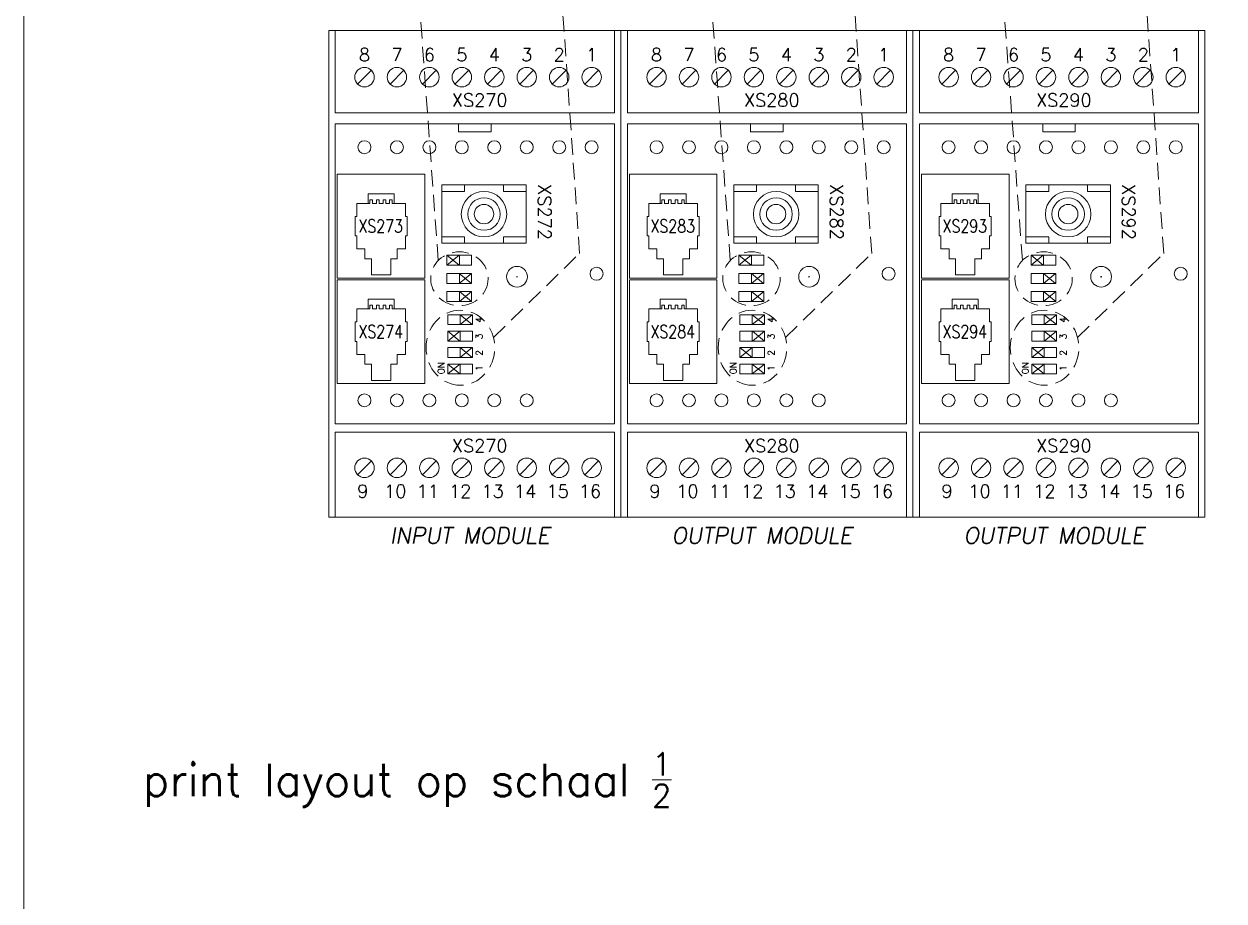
# Model space of a CAD drawing. Extents: x -2993 to 3661, y -4147 to -1441.
# Drawn here: x -1564.1 to -1379.2, y -2188.7 to -2053.5 of the extents above; entities that cross this region are included whole.
import ezdxf
from ezdxf.enums import TextEntityAlignment as Align

# ---------------------------------------------------------------- set-up
doc = ezdxf.new("R2010")
doc.units = 0
doc.header["$LTSCALE"] = 0.1
doc.header["$MEASUREMENT"] = 0
doc.linetypes.add('DASHED', pattern=[19.05, 12.7, -6.35])
doc.layers.get('0').update_dxf_attribs({"linetype": 'CONTINUOUS'})
doc.layers.add('DIM', color=5, linetype='CONTINUOUS')
doc.styles.get("Standard").update_dxf_attribs({"font": 'simplex.shx'})

msp = doc.modelspace()

# ---------------------------------------------------------------- linework, layer by layer
at = {"linetype": 'DASHED', "lineweight": 13, "ltscale": 2}
for p, q in [((-1500.29, -2090), (-1504.39, -2033.78)), ((-1455.29, -2090), (-1459.39, -2033.78)), ((-1410.29, -2090), (-1414.39, -2033.78)), ((-1478.5, -2088.89), (-1482.14, -2036.85)), ((-1433.5, -2088.89), (-1437.14, -2036.85)), ((-1388.5, -2088.89), (-1392.14, -2036.85)), ((-1491.79, -2101.86), (-1478.5, -2088.89)), ((-1446.79, -2101.86), (-1433.5, -2088.89)), ((-1401.79, -2101.86), (-1388.5, -2088.89))]:
    msp.add_line(p, q, dxfattribs=at)
at = {"lineweight": 13}
for p, q in [((-1517.15, -2054.54), (-1517.15, -2129.54)), ((-1517.15, -2054.54), (-1517.15, -2129.54)), ((-1517.15, -2054.54), (-1517.15, -2129.54)), ((-1517.15, -2054.54), (-1517.15, -2129.54)), ((-1517.15, -2054.54), (-1517.15, -2129.54)), ((-1517.15, -2054.54), (-1517.15, -2129.54)), ((-1517.15, -2054.54), (-1517.15, -2129.54)), ((-1517.15, -2054.54), (-1517.15, -2129.54)), ((-1472.15, -2054.54), (-1517.15, -2054.54)), ((-1472.15, -2054.54), (-1517.15, -2054.54)), ((-1517.15, -2054.54), (-1517.15, -2129.54)), ((-1517.15, -2054.54), (-1517.15, -2129.54)), ((-1517.15, -2054.54), (-1517.15, -2129.54)), ((-1517.15, -2054.54), (-1517.15, -2129.54)), ((-1517.15, -2054.54), (-1517.15, -2129.54)), ((-1517.15, -2054.54), (-1517.15, -2129.54)), ((-1517.15, -2054.54), (-1517.15, -2129.54)), ((-1516.15, -2067.24), (-1516.15, -2054.54)), ((-1473.15, -2067.24), (-1473.15, -2054.54)), ((-1472.15, -2054.54), (-1472.15, -2129.54)), ((-1472.15, -2054.54), (-1472.15, -2129.54)), ((-1472.15, -2054.54), (-1472.15, -2129.54)), ((-1472.15, -2054.54), (-1472.15, -2129.54)), ((-1472.15, -2054.54), (-1472.15, -2129.54)), ((-1472.15, -2054.54), (-1472.15, -2129.54)), ((-1472.15, -2054.54), (-1472.15, -2129.54)), ((-1472.15, -2054.54), (-1472.15, -2129.54)), ((-1427.15, -2054.54), (-1472.15, -2054.54)), ((-1427.15, -2054.54), (-1472.15, -2054.54)), ((-1472.15, -2054.54), (-1472.15, -2129.54)), ((-1472.15, -2054.54), (-1472.15, -2129.54)), ((-1472.15, -2054.54), (-1472.15, -2129.54)), ((-1472.15, -2054.54), (-1472.15, -2129.54)), ((-1472.15, -2054.54), (-1472.15, -2129.54)), ((-1472.15, -2054.54), (-1472.15, -2129.54)), ((-1472.15, -2054.54), (-1472.15, -2129.54)), ((-1471.15, -2067.24), (-1471.15, -2054.54)), ((-1428.15, -2067.24), (-1428.15, -2054.54)), ((-1427.15, -2054.54), (-1427.15, -2129.54)), ((-1427.15, -2054.54), (-1427.15, -2129.54)), ((-1427.15, -2054.54), (-1427.15, -2129.54)), ((-1427.15, -2054.54), (-1427.15, -2129.54)), ((-1427.15, -2054.54), (-1427.15, -2129.54)), ((-1427.15, -2054.54), (-1427.15, -2129.54)), ((-1427.15, -2054.54), (-1427.15, -2129.54)), ((-1427.15, -2054.54), (-1427.15, -2129.54)), ((-1382.15, -2054.54), (-1427.15, -2054.54)), ((-1382.15, -2054.54), (-1427.15, -2054.54)), ((-1427.15, -2054.54), (-1427.15, -2129.54)), ((-1427.15, -2054.54), (-1427.15, -2129.54)), ((-1427.15, -2054.54), (-1427.15, -2129.54)), ((-1427.15, -2054.54), (-1427.15, -2129.54)), ((-1427.15, -2054.54), (-1427.15, -2129.54)), ((-1427.15, -2054.54), (-1427.15, -2129.54)), ((-1427.15, -2054.54), (-1427.15, -2129.54)), ((-1426.15, -2067.24), (-1426.15, -2054.54)), ((-1383.15, -2067.24), (-1383.15, -2054.54)), ((-1382.15, -2054.54), (-1382.15, -2129.54)), ((-1382.15, -2054.54), (-1382.15, -2129.54)), ((-1382.15, -2054.54), (-1382.15, -2129.54)), ((-1382.15, -2054.54), (-1382.15, -2129.54)), ((-1382.15, -2054.54), (-1382.15, -2129.54)), ((-1382.15, -2054.54), (-1382.15, -2129.54)), ((-1382.15, -2054.54), (-1382.15, -2129.54)), ((-1382.15, -2054.54), (-1382.15, -2129.54)), ((-1382.15, -2054.54), (-1382.15, -2129.54)), ((-1382.15, -2054.54), (-1382.15, -2129.54)), ((-1382.15, -2054.54), (-1382.15, -2129.54)), ((-1382.15, -2054.54), (-1382.15, -2129.54)), ((-1382.15, -2054.54), (-1382.15, -2129.54)), ((-1382.15, -2054.54), (-1382.15, -2129.54)), ((-1382.15, -2054.54), (-1382.15, -2129.54)), ((-1510.59, -2060.68), (-1512.71, -2062.81)), ((-1505.59, -2060.68), (-1507.71, -2062.81)), ((-1500.59, -2060.68), (-1502.71, -2062.81)), ((-1495.59, -2060.68), (-1497.71, -2062.81)), ((-1490.59, -2060.68), (-1492.71, -2062.81)), ((-1485.59, -2060.68), (-1487.71, -2062.81)), ((-1480.59, -2060.68), (-1482.71, -2062.81)), ((-1475.59, -2060.68), (-1477.71, -2062.81)), ((-1465.59, -2060.68), (-1467.71, -2062.81)), ((-1460.59, -2060.68), (-1462.71, -2062.81)), ((-1455.59, -2060.68), (-1457.71, -2062.81)), ((-1450.59, -2060.68), (-1452.71, -2062.81)), ((-1445.59, -2060.68), (-1447.71, -2062.81)), ((-1440.59, -2060.68), (-1442.71, -2062.81)), ((-1435.59, -2060.68), (-1437.71, -2062.81)), ((-1430.59, -2060.68), (-1432.71, -2062.81)), ((-1420.59, -2060.68), (-1422.71, -2062.81)), ((-1415.59, -2060.68), (-1417.71, -2062.81)), ((-1410.59, -2060.68), (-1412.71, -2062.81)), ((-1405.59, -2060.68), (-1407.71, -2062.81)), ((-1400.59, -2060.68), (-1402.71, -2062.81)), ((-1395.59, -2060.68), (-1397.71, -2062.81)), ((-1390.59, -2060.68), (-1392.71, -2062.81)), ((-1385.59, -2060.68), (-1387.71, -2062.81)), ((-1517.15, -2066.79), (-1517.15, -2117.29)), ((-1472.15, -2066.79), (-1472.15, -2117.29)), ((-1427.15, -2066.79), (-1427.15, -2117.29)), ((-1382.15, -2066.79), (-1382.15, -2117.29)), ((-1473.15, -2067.24), (-1516.15, -2067.24)), ((-1428.15, -2067.24), (-1471.15, -2067.24)), ((-1383.15, -2067.24), (-1426.15, -2067.24)), ((-1473.15, -2068.94), (-1516.15, -2068.94)), ((-1516.15, -2115.14), (-1516.15, -2068.94)), ((-1497.15, -2068.94), (-1497.15, -2070.14)), ((-1492.15, -2070.14), (-1497.15, -2070.14)), ((-1492.15, -2068.94), (-1492.15, -2070.14)), ((-1473.15, -2115.14), (-1473.15, -2068.94)), ((-1428.15, -2068.94), (-1471.15, -2068.94)), ((-1471.15, -2115.14), (-1471.15, -2068.94)), ((-1452.15, -2068.94), (-1452.15, -2070.14)), ((-1447.15, -2070.14), (-1452.15, -2070.14)), ((-1447.15, -2068.94), (-1447.15, -2070.14)), ((-1428.15, -2115.14), (-1428.15, -2068.94)), ((-1383.15, -2068.94), (-1426.15, -2068.94)), ((-1426.15, -2115.14), (-1426.15, -2068.94)), ((-1407.15, -2068.94), (-1407.15, -2070.14)), ((-1402.15, -2070.14), (-1407.15, -2070.14)), ((-1402.15, -2068.94), (-1402.15, -2070.14)), ((-1383.15, -2115.14), (-1383.15, -2068.94)), ((-1515.84, -2076.71), (-1502.34, -2076.71)), ((-1515.84, -2076.71), (-1515.84, -2092.71)), ((-1502.34, -2076.71), (-1502.34, -2092.71)), ((-1470.84, -2076.71), (-1457.34, -2076.71)), ((-1470.84, -2076.71), (-1470.84, -2092.71)), ((-1457.34, -2076.71), (-1457.34, -2092.71)), ((-1425.84, -2076.71), (-1412.34, -2076.71)), ((-1425.84, -2076.71), (-1425.84, -2092.71)), ((-1412.34, -2076.71), (-1412.34, -2092.71)), ((-1511.09, -2079.71), (-1507.09, -2079.71)), ((-1511.09, -2079.71), (-1511.09, -2081.21)), ((-1507.09, -2079.71), (-1507.09, -2081.21)), ((-1486.73, -2078.34), (-1499.73, -2078.34)), ((-1499.73, -2078.34), (-1499.73, -2087.34)), ((-1496.23, -2079.34), (-1499.73, -2079.34)), ((-1496.23, -2079.34), (-1496.23, -2078.34)), ((-1490.23, -2079.34), (-1490.23, -2078.34)), ((-1486.73, -2079.34), (-1490.23, -2079.34)), ((-1486.73, -2078.34), (-1486.73, -2087.34)), ((-1466.09, -2079.71), (-1462.09, -2079.71)), ((-1466.09, -2079.71), (-1466.09, -2081.21)), ((-1462.09, -2079.71), (-1462.09, -2081.21)), ((-1441.73, -2078.34), (-1454.73, -2078.34)), ((-1454.73, -2078.34), (-1454.73, -2087.34)), ((-1451.23, -2079.34), (-1454.73, -2079.34)), ((-1451.23, -2079.34), (-1451.23, -2078.34)), ((-1445.23, -2079.34), (-1445.23, -2078.34)), ((-1441.73, -2079.34), (-1445.23, -2079.34)), ((-1441.73, -2078.34), (-1441.73, -2087.34)), ((-1421.09, -2079.71), (-1417.09, -2079.71)), ((-1421.09, -2079.71), (-1421.09, -2081.21)), ((-1417.09, -2079.71), (-1417.09, -2081.21)), ((-1396.73, -2078.34), (-1409.73, -2078.34)), ((-1409.73, -2078.34), (-1409.73, -2087.34)), ((-1406.23, -2079.34), (-1409.73, -2079.34)), ((-1406.23, -2079.34), (-1406.23, -2078.34)), ((-1400.23, -2079.34), (-1400.23, -2078.34)), ((-1396.73, -2079.34), (-1400.23, -2079.34)), ((-1396.73, -2078.34), (-1396.73, -2087.34)), ((-1512.84, -2081.21), (-1511.09, -2081.21)), ((-1512.84, -2081.21), (-1512.84, -2083.21)), ((-1510.82, -2081.21), (-1511.09, -2081.21)), ((-1507.37, -2081.21), (-1507.09, -2081.21)), ((-1507.09, -2081.21), (-1505.34, -2081.21)), ((-1505.34, -2081.21), (-1505.34, -2083.21)), ((-1467.84, -2081.21), (-1466.09, -2081.21)), ((-1467.84, -2081.21), (-1467.84, -2083.21)), ((-1465.82, -2081.21), (-1466.09, -2081.21)), ((-1462.37, -2081.21), (-1462.09, -2081.21)), ((-1462.09, -2081.21), (-1460.34, -2081.21)), ((-1460.34, -2081.21), (-1460.34, -2083.21)), ((-1422.84, -2081.21), (-1421.09, -2081.21)), ((-1422.84, -2081.21), (-1422.84, -2083.21)), ((-1420.82, -2081.21), (-1421.09, -2081.21)), ((-1417.37, -2081.21), (-1417.09, -2081.21)), ((-1417.09, -2081.21), (-1415.34, -2081.21)), ((-1415.34, -2081.21), (-1415.34, -2083.21)), ((-1513.09, -2083.21), (-1512.84, -2083.21)), ((-1513.09, -2083.21), (-1513.09, -2086.21)), ((-1505.34, -2083.21), (-1505.09, -2083.21)), ((-1505.09, -2083.21), (-1505.09, -2086.21)), ((-1468.09, -2083.21), (-1467.84, -2083.21)), ((-1468.09, -2083.21), (-1468.09, -2086.21)), ((-1460.34, -2083.21), (-1460.09, -2083.21)), ((-1460.09, -2083.21), (-1460.09, -2086.21)), ((-1423.09, -2083.21), (-1422.84, -2083.21)), ((-1423.09, -2083.21), (-1423.09, -2086.21)), ((-1415.34, -2083.21), (-1415.09, -2083.21)), ((-1415.09, -2083.21), (-1415.09, -2086.21)), ((-1513.09, -2086.21), (-1512.84, -2086.21)), ((-1512.84, -2086.21), (-1512.84, -2088.21)), ((-1505.34, -2086.21), (-1505.09, -2086.21)), ((-1505.34, -2086.21), (-1505.34, -2088.21)), ((-1496.23, -2086.34), (-1499.73, -2086.34)), ((-1486.73, -2087.34), (-1499.73, -2087.34)), ((-1496.23, -2087.34), (-1496.23, -2086.34)), ((-1486.73, -2086.34), (-1490.23, -2086.34)), ((-1490.23, -2087.34), (-1490.23, -2086.34)), ((-1468.09, -2086.21), (-1467.84, -2086.21)), ((-1467.84, -2086.21), (-1467.84, -2088.21)), ((-1460.34, -2086.21), (-1460.09, -2086.21)), ((-1460.34, -2086.21), (-1460.34, -2088.21)), ((-1451.23, -2086.34), (-1454.73, -2086.34)), ((-1441.73, -2087.34), (-1454.73, -2087.34)), ((-1451.23, -2087.34), (-1451.23, -2086.34)), ((-1441.73, -2086.34), (-1445.23, -2086.34)), ((-1445.23, -2087.34), (-1445.23, -2086.34)), ((-1423.09, -2086.21), (-1422.84, -2086.21)), ((-1422.84, -2086.21), (-1422.84, -2088.21)), ((-1415.34, -2086.21), (-1415.09, -2086.21)), ((-1415.34, -2086.21), (-1415.34, -2088.21)), ((-1406.23, -2086.34), (-1409.73, -2086.34)), ((-1396.73, -2087.34), (-1409.73, -2087.34)), ((-1406.23, -2087.34), (-1406.23, -2086.34)), ((-1396.73, -2086.34), (-1400.23, -2086.34)), ((-1400.23, -2087.34), (-1400.23, -2086.34)), ((-1512.84, -2088.21), (-1511.59, -2088.21)), ((-1511.59, -2088.21), (-1511.59, -2089.71)), ((-1506.59, -2088.21), (-1506.59, -2089.71)), ((-1506.59, -2088.21), (-1505.34, -2088.21)), ((-1467.84, -2088.21), (-1466.59, -2088.21)), ((-1466.59, -2088.21), (-1466.59, -2089.71)), ((-1461.59, -2088.21), (-1461.59, -2089.71)), ((-1461.59, -2088.21), (-1460.34, -2088.21)), ((-1422.84, -2088.21), (-1421.59, -2088.21)), ((-1421.59, -2088.21), (-1421.59, -2089.71)), ((-1416.59, -2088.21), (-1416.59, -2089.71)), ((-1416.59, -2088.21), (-1415.34, -2088.21)), ((-1511.59, -2089.71), (-1510.59, -2089.71)), ((-1510.59, -2089.71), (-1510.59, -2092.21)), ((-1507.59, -2089.71), (-1507.59, -2092.21)), ((-1507.59, -2089.71), (-1506.59, -2089.71)), ((-1466.59, -2089.71), (-1465.59, -2089.71)), ((-1465.59, -2089.71), (-1465.59, -2092.21)), ((-1462.59, -2089.71), (-1462.59, -2092.21)), ((-1462.59, -2089.71), (-1461.59, -2089.71)), ((-1421.59, -2089.71), (-1420.59, -2089.71)), ((-1420.59, -2089.71), (-1420.59, -2092.21)), ((-1417.59, -2089.71), (-1417.59, -2092.21)), ((-1417.59, -2089.71), (-1416.59, -2089.71)), ((-1515.84, -2092.71), (-1502.34, -2092.71)), ((-1510.59, -2092.21), (-1507.59, -2092.21)), ((-1470.84, -2092.71), (-1457.34, -2092.71)), ((-1465.59, -2092.21), (-1462.59, -2092.21)), ((-1425.84, -2092.71), (-1412.34, -2092.71)), ((-1420.59, -2092.21), (-1417.59, -2092.21)), ((-1515.84, -2092.96), (-1515.84, -2108.96)), ((-1515.84, -2092.96), (-1502.34, -2092.96)), ((-1502.34, -2092.96), (-1502.34, -2108.96)), ((-1470.84, -2092.96), (-1470.84, -2108.96)), ((-1470.84, -2092.96), (-1457.34, -2092.96)), ((-1457.34, -2092.96), (-1457.34, -2108.96)), ((-1425.84, -2092.96), (-1425.84, -2108.96)), ((-1425.84, -2092.96), (-1412.34, -2092.96)), ((-1412.34, -2092.96), (-1412.34, -2108.96)), ((-1511.09, -2095.96), (-1507.09, -2095.96)), ((-1511.09, -2095.96), (-1511.09, -2097.46)), ((-1507.09, -2095.96), (-1507.09, -2097.46)), ((-1466.09, -2095.96), (-1462.09, -2095.96)), ((-1466.09, -2095.96), (-1466.09, -2097.46)), ((-1462.09, -2095.96), (-1462.09, -2097.46)), ((-1421.09, -2095.96), (-1417.09, -2095.96)), ((-1421.09, -2095.96), (-1421.09, -2097.46)), ((-1417.09, -2095.96), (-1417.09, -2097.46)), ((-1512.84, -2097.46), (-1512.84, -2099.46)), ((-1512.84, -2097.46), (-1511.09, -2097.46)), ((-1510.82, -2097.46), (-1511.09, -2097.46)), ((-1507.37, -2097.46), (-1507.09, -2097.46)), ((-1507.09, -2097.46), (-1505.34, -2097.46)), ((-1505.34, -2097.46), (-1505.34, -2099.46)), ((-1467.84, -2097.46), (-1467.84, -2099.46)), ((-1467.84, -2097.46), (-1466.09, -2097.46)), ((-1465.82, -2097.46), (-1466.09, -2097.46)), ((-1462.37, -2097.46), (-1462.09, -2097.46)), ((-1462.09, -2097.46), (-1460.34, -2097.46)), ((-1460.34, -2097.46), (-1460.34, -2099.46)), ((-1422.84, -2097.46), (-1422.84, -2099.46)), ((-1422.84, -2097.46), (-1421.09, -2097.46)), ((-1420.82, -2097.46), (-1421.09, -2097.46)), ((-1417.37, -2097.46), (-1417.09, -2097.46)), ((-1417.09, -2097.46), (-1415.34, -2097.46)), ((-1415.34, -2097.46), (-1415.34, -2099.46)), ((-1513.09, -2099.46), (-1513.09, -2102.46)), ((-1513.09, -2099.46), (-1512.84, -2099.46)), ((-1505.34, -2099.46), (-1505.09, -2099.46)), ((-1505.09, -2099.46), (-1505.09, -2102.46)), ((-1468.09, -2099.46), (-1468.09, -2102.46)), ((-1468.09, -2099.46), (-1467.84, -2099.46)), ((-1460.34, -2099.46), (-1460.09, -2099.46)), ((-1460.09, -2099.46), (-1460.09, -2102.46)), ((-1423.09, -2099.46), (-1423.09, -2102.46)), ((-1423.09, -2099.46), (-1422.84, -2099.46)), ((-1415.34, -2099.46), (-1415.09, -2099.46)), ((-1415.09, -2099.46), (-1415.09, -2102.46)), ((-1513.09, -2102.46), (-1512.84, -2102.46)), ((-1512.84, -2102.46), (-1512.84, -2104.46)), ((-1505.34, -2102.46), (-1505.34, -2104.46)), ((-1505.34, -2102.46), (-1505.09, -2102.46)), ((-1468.09, -2102.46), (-1467.84, -2102.46)), ((-1467.84, -2102.46), (-1467.84, -2104.46)), ((-1460.34, -2102.46), (-1460.34, -2104.46)), ((-1460.34, -2102.46), (-1460.09, -2102.46)), ((-1423.09, -2102.46), (-1422.84, -2102.46)), ((-1422.84, -2102.46), (-1422.84, -2104.46)), ((-1415.34, -2102.46), (-1415.34, -2104.46)), ((-1415.34, -2102.46), (-1415.09, -2102.46)), ((-1512.84, -2104.46), (-1511.59, -2104.46)), ((-1511.59, -2104.46), (-1511.59, -2105.96)), ((-1506.59, -2104.46), (-1506.59, -2105.96)), ((-1506.59, -2104.46), (-1505.34, -2104.46)), ((-1467.84, -2104.46), (-1466.59, -2104.46)), ((-1466.59, -2104.46), (-1466.59, -2105.96)), ((-1461.59, -2104.46), (-1461.59, -2105.96)), ((-1461.59, -2104.46), (-1460.34, -2104.46)), ((-1422.84, -2104.46), (-1421.59, -2104.46)), ((-1421.59, -2104.46), (-1421.59, -2105.96)), ((-1416.59, -2104.46), (-1416.59, -2105.96)), ((-1416.59, -2104.46), (-1415.34, -2104.46)), ((-1511.59, -2105.96), (-1510.59, -2105.96)), ((-1510.59, -2105.96), (-1510.59, -2108.46)), ((-1507.59, -2105.96), (-1507.59, -2108.46)), ((-1507.59, -2105.96), (-1506.59, -2105.96)), ((-1466.59, -2105.96), (-1465.59, -2105.96)), ((-1465.59, -2105.96), (-1465.59, -2108.46)), ((-1462.59, -2105.96), (-1462.59, -2108.46)), ((-1462.59, -2105.96), (-1461.59, -2105.96)), ((-1421.59, -2105.96), (-1420.59, -2105.96)), ((-1420.59, -2105.96), (-1420.59, -2108.46)), ((-1417.59, -2105.96), (-1417.59, -2108.46)), ((-1417.59, -2105.96), (-1416.59, -2105.96)), ((-1515.84, -2108.96), (-1502.34, -2108.96)), ((-1510.59, -2108.46), (-1507.59, -2108.46)), ((-1470.84, -2108.96), (-1457.34, -2108.96)), ((-1465.59, -2108.46), (-1462.59, -2108.46)), ((-1425.84, -2108.96), (-1412.34, -2108.96)), ((-1420.59, -2108.46), (-1417.59, -2108.46)), ((-1473.15, -2115.14), (-1516.15, -2115.14)), ((-1473.15, -2116.44), (-1516.15, -2116.44)), ((-1516.15, -2116.44), (-1516.15, -2129.54)), ((-1473.15, -2116.44), (-1473.15, -2129.54)), ((-1428.15, -2115.14), (-1471.15, -2115.14)), ((-1428.15, -2116.44), (-1471.15, -2116.44)), ((-1471.15, -2116.44), (-1471.15, -2129.54)), ((-1428.15, -2116.44), (-1428.15, -2129.54)), ((-1383.15, -2115.14), (-1426.15, -2115.14)), ((-1383.15, -2116.44), (-1426.15, -2116.44)), ((-1426.15, -2116.44), (-1426.15, -2129.54)), ((-1383.15, -2116.44), (-1383.15, -2129.54)), ((-1510.59, -2120.88), (-1512.71, -2123.01)), ((-1505.59, -2120.88), (-1507.71, -2123.01)), ((-1500.59, -2120.88), (-1502.71, -2123.01)), ((-1495.59, -2120.88), (-1497.71, -2123.01)), ((-1490.59, -2120.88), (-1492.71, -2123.01)), ((-1485.59, -2120.88), (-1487.71, -2123.01)), ((-1480.59, -2120.88), (-1482.71, -2123.01)), ((-1475.59, -2120.88), (-1477.71, -2123.01)), ((-1465.59, -2120.88), (-1467.71, -2123.01)), ((-1460.59, -2120.88), (-1462.71, -2123.01)), ((-1455.59, -2120.88), (-1457.71, -2123.01)), ((-1450.59, -2120.88), (-1452.71, -2123.01)), ((-1445.59, -2120.88), (-1447.71, -2123.01)), ((-1440.59, -2120.88), (-1442.71, -2123.01)), ((-1435.59, -2120.88), (-1437.71, -2123.01)), ((-1430.59, -2120.88), (-1432.71, -2123.01)), ((-1420.59, -2120.88), (-1422.71, -2123.01)), ((-1415.59, -2120.88), (-1417.71, -2123.01)), ((-1410.59, -2120.88), (-1412.71, -2123.01)), ((-1405.59, -2120.88), (-1407.71, -2123.01)), ((-1400.59, -2120.88), (-1402.71, -2123.01)), ((-1395.59, -2120.88), (-1397.71, -2123.01)), ((-1390.59, -2120.88), (-1392.71, -2123.01)), ((-1385.59, -2120.88), (-1387.71, -2123.01)), ((-1472.15, -2129.54), (-1517.15, -2129.54)), ((-1472.15, -2129.54), (-1473.15, -2129.54)), ((-1427.15, -2129.54), (-1472.15, -2129.54)), ((-1427.15, -2129.54), (-1428.15, -2129.54)), ((-1382.15, -2129.54), (-1427.15, -2129.54)), ((-1382.15, -2129.54), (-1383.15, -2129.54))]:
    msp.add_line(p, q, dxfattribs=at)
at = {"linetype": 'Continuous', "lineweight": 13}
for p, q in [((-1510.82, -2080.63), (-1510.41, -2080.63)), ((-1510.82, -2081.21), (-1510.82, -2080.63)), ((-1510.41, -2080.63), (-1510.41, -2081.21)), ((-1510.41, -2081.21), (-1509.8, -2081.21)), ((-1509.8, -2080.63), (-1509.4, -2080.63)), ((-1509.8, -2081.21), (-1509.8, -2080.63)), ((-1509.4, -2080.63), (-1509.4, -2081.21)), ((-1509.4, -2081.21), (-1508.79, -2081.21)), ((-1508.79, -2081.21), (-1508.79, -2080.63)), ((-1508.79, -2080.63), (-1508.38, -2080.63)), ((-1508.38, -2080.63), (-1508.38, -2081.21)), ((-1508.38, -2081.21), (-1507.77, -2081.21)), ((-1507.77, -2080.63), (-1507.37, -2080.63)), ((-1507.77, -2081.21), (-1507.77, -2080.63)), ((-1507.37, -2080.63), (-1507.37, -2081.21)), ((-1465.82, -2080.63), (-1465.41, -2080.63)), ((-1465.82, -2081.21), (-1465.82, -2080.63)), ((-1465.41, -2080.63), (-1465.41, -2081.21)), ((-1465.41, -2081.21), (-1464.8, -2081.21)), ((-1464.8, -2080.63), (-1464.4, -2080.63)), ((-1464.8, -2081.21), (-1464.8, -2080.63)), ((-1464.4, -2080.63), (-1464.4, -2081.21)), ((-1464.4, -2081.21), (-1463.79, -2081.21)), ((-1463.79, -2081.21), (-1463.79, -2080.63)), ((-1463.79, -2080.63), (-1463.38, -2080.63)), ((-1463.38, -2080.63), (-1463.38, -2081.21)), ((-1463.38, -2081.21), (-1462.77, -2081.21)), ((-1462.77, -2080.63), (-1462.37, -2080.63)), ((-1462.77, -2081.21), (-1462.77, -2080.63)), ((-1462.37, -2080.63), (-1462.37, -2081.21)), ((-1420.82, -2080.63), (-1420.41, -2080.63)), ((-1420.82, -2081.21), (-1420.82, -2080.63)), ((-1420.41, -2080.63), (-1420.41, -2081.21)), ((-1420.41, -2081.21), (-1419.8, -2081.21)), ((-1419.8, -2080.63), (-1419.4, -2080.63)), ((-1419.8, -2081.21), (-1419.8, -2080.63)), ((-1419.4, -2080.63), (-1419.4, -2081.21)), ((-1419.4, -2081.21), (-1418.79, -2081.21)), ((-1418.79, -2081.21), (-1418.79, -2080.63)), ((-1418.79, -2080.63), (-1418.38, -2080.63)), ((-1418.38, -2080.63), (-1418.38, -2081.21)), ((-1418.38, -2081.21), (-1417.77, -2081.21)), ((-1417.77, -2080.63), (-1417.37, -2080.63)), ((-1417.77, -2081.21), (-1417.77, -2080.63)), ((-1417.37, -2080.63), (-1417.37, -2081.21)), ((-1498.95, -2090.72), (-1498.95, -2089.19)), ((-1498.95, -2089.19), (-1495.14, -2089.19)), ((-1498.95, -2089.19), (-1495.14, -2089.19)), ((-1497.02, -2089.19), (-1497.02, -2090.72)), ((-1495.14, -2089.19), (-1495.14, -2090.72)), ((-1453.95, -2090.72), (-1453.95, -2089.19)), ((-1453.95, -2089.19), (-1450.14, -2089.19)), ((-1453.95, -2089.19), (-1450.14, -2089.19)), ((-1452.02, -2089.19), (-1452.02, -2090.72)), ((-1450.14, -2089.19), (-1450.14, -2090.72)), ((-1408.95, -2090.72), (-1408.95, -2089.19)), ((-1408.95, -2089.19), (-1405.14, -2089.19)), ((-1408.95, -2089.19), (-1405.14, -2089.19)), ((-1407.02, -2089.19), (-1407.02, -2090.72)), ((-1405.14, -2089.19), (-1405.14, -2090.72)), ((-1495.14, -2090.72), (-1498.95, -2090.72)), ((-1495.14, -2090.72), (-1498.95, -2090.72)), ((-1450.14, -2090.72), (-1453.95, -2090.72)), ((-1450.14, -2090.72), (-1453.95, -2090.72)), ((-1405.14, -2090.72), (-1408.95, -2090.72)), ((-1405.14, -2090.72), (-1408.95, -2090.72)), ((-1498.95, -2093.51), (-1498.95, -2091.99)), ((-1498.95, -2091.99), (-1495.14, -2091.99)), ((-1498.95, -2091.99), (-1495.14, -2091.99)), ((-1497.02, -2091.99), (-1497.02, -2093.51)), ((-1495.14, -2091.99), (-1495.14, -2093.51)), ((-1453.95, -2093.51), (-1453.95, -2091.99)), ((-1453.95, -2091.99), (-1450.14, -2091.99)), ((-1453.95, -2091.99), (-1450.14, -2091.99)), ((-1452.02, -2091.99), (-1452.02, -2093.51)), ((-1450.14, -2091.99), (-1450.14, -2093.51)), ((-1408.95, -2093.51), (-1408.95, -2091.99)), ((-1408.95, -2091.99), (-1405.14, -2091.99)), ((-1408.95, -2091.99), (-1405.14, -2091.99)), ((-1407.02, -2091.99), (-1407.02, -2093.51)), ((-1405.14, -2091.99), (-1405.14, -2093.51)), ((-1495.14, -2093.51), (-1498.95, -2093.51)), ((-1495.14, -2093.51), (-1498.95, -2093.51)), ((-1450.14, -2093.51), (-1453.95, -2093.51)), ((-1450.14, -2093.51), (-1453.95, -2093.51)), ((-1405.14, -2093.51), (-1408.95, -2093.51)), ((-1405.14, -2093.51), (-1408.95, -2093.51)), ((-1498.95, -2096.3), (-1498.95, -2094.78)), ((-1498.95, -2094.78), (-1495.14, -2094.78)), ((-1498.95, -2094.78), (-1495.14, -2094.78)), ((-1495.14, -2096.3), (-1498.95, -2096.3)), ((-1495.14, -2096.3), (-1498.95, -2096.3)), ((-1497.02, -2094.78), (-1497.02, -2096.3)), ((-1495.14, -2094.78), (-1495.14, -2096.3)), ((-1453.95, -2096.3), (-1453.95, -2094.78)), ((-1453.95, -2094.78), (-1450.14, -2094.78)), ((-1453.95, -2094.78), (-1450.14, -2094.78)), ((-1450.14, -2096.3), (-1453.95, -2096.3)), ((-1450.14, -2096.3), (-1453.95, -2096.3)), ((-1452.02, -2094.78), (-1452.02, -2096.3)), ((-1450.14, -2094.78), (-1450.14, -2096.3)), ((-1408.95, -2096.3), (-1408.95, -2094.78)), ((-1408.95, -2094.78), (-1405.14, -2094.78)), ((-1408.95, -2094.78), (-1405.14, -2094.78)), ((-1405.14, -2096.3), (-1408.95, -2096.3)), ((-1405.14, -2096.3), (-1408.95, -2096.3)), ((-1407.02, -2094.78), (-1407.02, -2096.3)), ((-1405.14, -2094.78), (-1405.14, -2096.3)), ((-1510.82, -2097.46), (-1510.82, -2096.88)), ((-1510.82, -2096.88), (-1510.41, -2096.88)), ((-1510.41, -2096.88), (-1510.41, -2097.46)), ((-1510.41, -2097.46), (-1509.8, -2097.46)), ((-1509.8, -2096.88), (-1509.4, -2096.88)), ((-1509.8, -2097.46), (-1509.8, -2096.88)), ((-1509.4, -2096.88), (-1509.4, -2097.46)), ((-1509.4, -2097.46), (-1508.79, -2097.46)), ((-1508.79, -2097.46), (-1508.79, -2096.88)), ((-1508.79, -2096.88), (-1508.38, -2096.88)), ((-1508.38, -2096.88), (-1508.38, -2097.46)), ((-1508.38, -2097.46), (-1507.77, -2097.46)), ((-1507.77, -2097.46), (-1507.77, -2096.88)), ((-1507.77, -2096.88), (-1507.37, -2096.88)), ((-1507.37, -2096.88), (-1507.37, -2097.46)), ((-1498.82, -2098.34), (-1498.82, -2099.86)), ((-1495.01, -2098.34), (-1498.82, -2098.34)), ((-1496.92, -2098.34), (-1496.92, -2099.86)), ((-1495.01, -2099.86), (-1495.01, -2098.34)), ((-1465.82, -2097.46), (-1465.82, -2096.88)), ((-1465.82, -2096.88), (-1465.41, -2096.88)), ((-1465.41, -2096.88), (-1465.41, -2097.46)), ((-1465.41, -2097.46), (-1464.8, -2097.46)), ((-1464.8, -2096.88), (-1464.4, -2096.88)), ((-1464.8, -2097.46), (-1464.8, -2096.88)), ((-1464.4, -2096.88), (-1464.4, -2097.46)), ((-1464.4, -2097.46), (-1463.79, -2097.46)), ((-1463.79, -2097.46), (-1463.79, -2096.88)), ((-1463.79, -2096.88), (-1463.38, -2096.88)), ((-1463.38, -2096.88), (-1463.38, -2097.46)), ((-1463.38, -2097.46), (-1462.77, -2097.46)), ((-1462.77, -2097.46), (-1462.77, -2096.88)), ((-1462.77, -2096.88), (-1462.37, -2096.88)), ((-1462.37, -2096.88), (-1462.37, -2097.46)), ((-1453.82, -2098.34), (-1453.82, -2099.86)), ((-1450.01, -2098.34), (-1453.82, -2098.34)), ((-1451.92, -2098.34), (-1451.92, -2099.86)), ((-1450.01, -2099.86), (-1450.01, -2098.34)), ((-1420.82, -2097.46), (-1420.82, -2096.88)), ((-1420.82, -2096.88), (-1420.41, -2096.88)), ((-1420.41, -2096.88), (-1420.41, -2097.46)), ((-1420.41, -2097.46), (-1419.8, -2097.46)), ((-1419.8, -2096.88), (-1419.4, -2096.88)), ((-1419.8, -2097.46), (-1419.8, -2096.88)), ((-1419.4, -2096.88), (-1419.4, -2097.46)), ((-1419.4, -2097.46), (-1418.79, -2097.46)), ((-1418.79, -2097.46), (-1418.79, -2096.88)), ((-1418.79, -2096.88), (-1418.38, -2096.88)), ((-1418.38, -2096.88), (-1418.38, -2097.46)), ((-1418.38, -2097.46), (-1417.77, -2097.46)), ((-1417.77, -2097.46), (-1417.77, -2096.88)), ((-1417.77, -2096.88), (-1417.37, -2096.88)), ((-1417.37, -2096.88), (-1417.37, -2097.46)), ((-1408.82, -2098.34), (-1408.82, -2099.86)), ((-1405.01, -2098.34), (-1408.82, -2098.34)), ((-1406.92, -2098.34), (-1406.92, -2099.86)), ((-1405.01, -2099.86), (-1405.01, -2098.34)), ((-1498.82, -2099.86), (-1495.01, -2099.86)), ((-1453.82, -2099.86), (-1450.01, -2099.86)), ((-1408.82, -2099.86), (-1405.01, -2099.86)), ((-1495.01, -2100.88), (-1498.82, -2100.88)), ((-1498.82, -2100.88), (-1498.82, -2102.4)), ((-1496.92, -2100.88), (-1496.92, -2102.4)), ((-1495.01, -2102.4), (-1495.01, -2100.88)), ((-1450.01, -2100.88), (-1453.82, -2100.88)), ((-1453.82, -2100.88), (-1453.82, -2102.4)), ((-1451.92, -2100.88), (-1451.92, -2102.4)), ((-1450.01, -2102.4), (-1450.01, -2100.88)), ((-1405.01, -2100.88), (-1408.82, -2100.88)), ((-1408.82, -2100.88), (-1408.82, -2102.4)), ((-1406.92, -2100.88), (-1406.92, -2102.4)), ((-1405.01, -2102.4), (-1405.01, -2100.88)), ((-1498.82, -2102.4), (-1495.01, -2102.4)), ((-1498.82, -2104.94), (-1498.82, -2103.42)), ((-1498.82, -2103.42), (-1495.01, -2103.42)), ((-1496.92, -2103.42), (-1496.92, -2104.94)), ((-1495.01, -2103.42), (-1495.01, -2104.94)), ((-1453.82, -2102.4), (-1450.01, -2102.4)), ((-1453.82, -2104.94), (-1453.82, -2103.42)), ((-1453.82, -2103.42), (-1450.01, -2103.42)), ((-1451.92, -2103.42), (-1451.92, -2104.94)), ((-1450.01, -2103.42), (-1450.01, -2104.94)), ((-1408.82, -2102.4), (-1405.01, -2102.4)), ((-1408.82, -2104.94), (-1408.82, -2103.42)), ((-1408.82, -2103.42), (-1405.01, -2103.42)), ((-1406.92, -2103.42), (-1406.92, -2104.94)), ((-1405.01, -2103.42), (-1405.01, -2104.94)), ((-1495.01, -2104.94), (-1498.82, -2104.94)), ((-1450.01, -2104.94), (-1453.82, -2104.94)), ((-1405.01, -2104.94), (-1408.82, -2104.94)), ((-1498.82, -2105.96), (-1495.01, -2105.96)), ((-1498.82, -2107.48), (-1498.82, -2105.96)), ((-1495.01, -2107.48), (-1498.82, -2107.48)), ((-1496.92, -2105.96), (-1496.92, -2107.48)), ((-1495.01, -2105.96), (-1495.01, -2107.48)), ((-1453.82, -2105.96), (-1450.01, -2105.96)), ((-1453.82, -2107.48), (-1453.82, -2105.96)), ((-1450.01, -2107.48), (-1453.82, -2107.48)), ((-1451.92, -2105.96), (-1451.92, -2107.48)), ((-1450.01, -2105.96), (-1450.01, -2107.48)), ((-1408.82, -2105.96), (-1405.01, -2105.96)), ((-1408.82, -2107.48), (-1408.82, -2105.96)), ((-1405.01, -2107.48), (-1408.82, -2107.48)), ((-1406.92, -2105.96), (-1406.92, -2107.48)), ((-1405.01, -2105.96), (-1405.01, -2107.48))]:
    msp.add_line(p, q, dxfattribs=at)
at = {"color": 7, "lineweight": 13}
for p, q in [((-1498.95, -2089.19), (-1497.07, -2090.72)), ((-1497.07, -2089.19), (-1498.95, -2090.72)), ((-1453.95, -2089.19), (-1452.07, -2090.72)), ((-1452.07, -2089.19), (-1453.95, -2090.72)), ((-1408.95, -2089.19), (-1407.07, -2090.72)), ((-1407.07, -2089.19), (-1408.95, -2090.72)), ((-1497.04, -2091.99), (-1495.16, -2093.51)), ((-1495.16, -2091.99), (-1497.04, -2093.51)), ((-1452.04, -2091.99), (-1450.16, -2093.51)), ((-1450.16, -2091.99), (-1452.04, -2093.51)), ((-1407.04, -2091.99), (-1405.16, -2093.51)), ((-1405.16, -2091.99), (-1407.04, -2093.51)), ((-1497.02, -2094.78), (-1495.14, -2096.3)), ((-1495.14, -2094.78), (-1497.02, -2096.3)), ((-1452.02, -2094.78), (-1450.14, -2096.3)), ((-1450.14, -2094.78), (-1452.02, -2096.3)), ((-1407.02, -2094.78), (-1405.14, -2096.3)), ((-1405.14, -2094.78), (-1407.02, -2096.3)), ((-1496.92, -2098.34), (-1495.04, -2099.86)), ((-1495.04, -2098.34), (-1496.92, -2099.86)), ((-1451.92, -2098.34), (-1450.04, -2099.86)), ((-1450.04, -2098.34), (-1451.92, -2099.86)), ((-1406.92, -2098.34), (-1405.04, -2099.86)), ((-1405.04, -2098.34), (-1406.92, -2099.86)), ((-1498.82, -2100.88), (-1496.94, -2102.4)), ((-1496.94, -2100.88), (-1498.82, -2102.4)), ((-1451.89, -2100.88), (-1450.01, -2102.4)), ((-1450.01, -2100.88), (-1451.89, -2102.4)), ((-1406.92, -2100.88), (-1405.04, -2102.4)), ((-1405.04, -2100.88), (-1406.92, -2102.4)), ((-1496.92, -2103.42), (-1495.04, -2104.94)), ((-1495.04, -2103.42), (-1496.92, -2104.94)), ((-1453.82, -2103.42), (-1451.94, -2104.94)), ((-1451.94, -2103.42), (-1453.82, -2104.94)), ((-1408.82, -2103.42), (-1406.94, -2104.94)), ((-1406.94, -2103.42), (-1408.82, -2104.94)), ((-1498.82, -2105.96), (-1496.94, -2107.48)), ((-1496.94, -2105.96), (-1498.82, -2107.48)), ((-1451.92, -2105.96), (-1450.04, -2107.48)), ((-1450.04, -2105.96), (-1451.92, -2107.48)), ((-1408.82, -2105.96), (-1406.94, -2107.48)), ((-1406.94, -2105.96), (-1408.82, -2107.48))]:
    msp.add_line(p, q, dxfattribs=at)
at = {"lineweight": 13}
for centre, radius in [((-1511.65, -2061.74), 1.5), ((-1506.65, -2061.74), 1.5), ((-1501.65, -2061.74), 1.5), ((-1496.65, -2061.74), 1.5), ((-1491.65, -2061.74), 1.5), ((-1486.65, -2061.74), 1.5), ((-1481.65, -2061.74), 1.5), ((-1476.65, -2061.74), 1.5), ((-1466.65, -2061.74), 1.5), ((-1461.65, -2061.74), 1.5), ((-1456.65, -2061.74), 1.5), ((-1451.65, -2061.74), 1.5), ((-1446.65, -2061.74), 1.5), ((-1441.65, -2061.74), 1.5), ((-1436.65, -2061.74), 1.5), ((-1431.65, -2061.74), 1.5), ((-1421.65, -2061.74), 1.5), ((-1416.65, -2061.74), 1.5), ((-1411.65, -2061.74), 1.5), ((-1406.65, -2061.74), 1.5), ((-1401.65, -2061.74), 1.5), ((-1396.65, -2061.74), 1.5), ((-1391.65, -2061.74), 1.5), ((-1386.65, -2061.74), 1.5), ((-1511.65, -2072.54), 1), ((-1506.65, -2072.54), 1), ((-1501.65, -2072.54), 1), ((-1496.65, -2072.54), 1), ((-1491.65, -2072.54), 1), ((-1486.65, -2072.54), 1), ((-1481.65, -2072.54), 1), ((-1476.65, -2072.54), 1), ((-1466.65, -2072.54), 1), ((-1461.65, -2072.54), 1), ((-1456.65, -2072.54), 1), ((-1451.65, -2072.54), 1), ((-1446.65, -2072.54), 1), ((-1441.65, -2072.54), 1), ((-1436.65, -2072.54), 1), ((-1431.65, -2072.54), 1), ((-1421.65, -2072.54), 1), ((-1416.65, -2072.54), 1), ((-1411.65, -2072.54), 1), ((-1406.65, -2072.54), 1), ((-1401.65, -2072.54), 1), ((-1396.65, -2072.54), 1), ((-1391.65, -2072.54), 1), ((-1386.65, -2072.54), 1), ((-1493.23, -2082.84), 2.5), ((-1448.23, -2082.84), 2.5), ((-1403.23, -2082.84), 2.5), ((-1488.15, -2092.49), 1.6), ((-1475.89, -2092.04), 1), ((-1443.15, -2092.49), 1.6), ((-1430.89, -2092.04), 1), ((-1398.15, -2092.49), 1.6), ((-1385.89, -2092.04), 1), ((-1511.65, -2111.54), 1), ((-1506.65, -2111.54), 1), ((-1501.65, -2111.54), 1), ((-1496.65, -2111.54), 1), ((-1491.65, -2111.54), 1), ((-1486.65, -2111.54), 1), ((-1466.65, -2111.54), 1), ((-1461.65, -2111.54), 1), ((-1456.65, -2111.54), 1), ((-1451.65, -2111.54), 1), ((-1446.65, -2111.54), 1), ((-1441.65, -2111.54), 1), ((-1421.65, -2111.54), 1), ((-1416.65, -2111.54), 1), ((-1411.65, -2111.54), 1), ((-1406.65, -2111.54), 1), ((-1401.65, -2111.54), 1), ((-1396.65, -2111.54), 1), ((-1511.65, -2121.94), 1.5), ((-1506.65, -2121.94), 1.5), ((-1501.65, -2121.94), 1.5), ((-1496.65, -2121.94), 1.5), ((-1491.65, -2121.94), 1.5), ((-1486.65, -2121.94), 1.5), ((-1481.65, -2121.94), 1.5), ((-1476.65, -2121.94), 1.5), ((-1466.65, -2121.94), 1.5), ((-1461.65, -2121.94), 1.5), ((-1456.65, -2121.94), 1.5), ((-1451.65, -2121.94), 1.5), ((-1446.65, -2121.94), 1.5), ((-1441.65, -2121.94), 1.5), ((-1436.65, -2121.94), 1.5), ((-1431.65, -2121.94), 1.5), ((-1421.65, -2121.94), 1.5), ((-1416.65, -2121.94), 1.5), ((-1411.65, -2121.94), 1.5), ((-1406.65, -2121.94), 1.5), ((-1401.65, -2121.94), 1.5), ((-1396.65, -2121.94), 1.5), ((-1391.65, -2121.94), 1.5), ((-1386.65, -2121.94), 1.5)]:
    msp.add_circle(centre, radius, dxfattribs=at)
at = {"linetype": 'Continuous', "lineweight": 13}
for centre, radius in [((-1493.23, -2082.84), 3.5), ((-1448.23, -2082.84), 3.5), ((-1403.23, -2082.84), 3.5), ((-1493.23, -2082.84), 1.5), ((-1448.23, -2082.84), 1.5), ((-1403.23, -2082.84), 1.5)]:
    msp.add_circle(centre, radius, dxfattribs=at)
at = {"lineweight": 13}
for centre, start, end in [((-1488.15, -2092.49), 0, 180), ((-1488.15, -2092.49), 180, 0), ((-1443.15, -2092.49), 0, 180), ((-1443.15, -2092.49), 180, 0), ((-1398.15, -2092.49), 0, 180), ((-1398.15, -2092.49), 180, 0)]:
    msp.add_arc(centre, 0.05, start, end, dxfattribs=at)
at = {"linetype": 'DASHED', "lineweight": 13, "ltscale": 2}
for centre, major_axis, ratio in [((-1497.02, -2092.8), (4.42, -0.01), 0.938062), ((-1452.02, -2092.8), (4.42, -0.01), 0.938062), ((-1407.02, -2092.8), (4.42, -0.01), 0.938062), ((-1496.87, -2103.43), (0, -5.78), 0.914373), ((-1451.87, -2103.43), (0, -5.78), 0.914373), ((-1406.87, -2103.43), (0, -5.78), 0.914373)]:
    msp.add_ellipse(centre, major_axis=major_axis, ratio=ratio, dxfattribs=at)
at = {"layer": 'DIM', "lineweight": 13}
msp.add_lwpolyline([(-1564.11, -1984.49), (-1271.38, -1984.49), (-1271.38, -2480.61), (-1564.11, -2480.61)], close=True, dxfattribs=at)

# ---------------------------------------------------------------- texts
at = {"lineweight": 13, "text_generation_flag": 6}
for s, p in [('8', (-1511.65, -2059.28)), ('7', (-1506.65, -2059.28)), ('6', (-1501.65, -2059.28)), ('5', (-1496.65, -2059.28)), ('4', (-1491.65, -2059.28)), ('3', (-1486.65, -2059.28)), ('2', (-1481.65, -2059.28)), ('1', (-1476.65, -2059.28)), ('8', (-1466.65, -2059.28)), ('7', (-1461.65, -2059.28)), ('6', (-1456.65, -2059.28)), ('5', (-1451.65, -2059.28)), ('4', (-1446.65, -2059.28)), ('3', (-1441.65, -2059.28)), ('2', (-1436.65, -2059.28)), ('1', (-1431.65, -2059.28)), ('8', (-1421.65, -2059.28)), ('7', (-1416.65, -2059.28)), ('6', (-1411.65, -2059.28)), ('5', (-1406.65, -2059.28)), ('4', (-1401.65, -2059.28)), ('3', (-1396.65, -2059.28)), ('2', (-1391.65, -2059.28)), ('1', (-1386.65, -2059.28)), ('XS270', (-1493.9, -2066.28)), ('XS280', (-1448.9, -2066.28)), ('XS290', (-1403.9, -2066.28)), ('XS270', (-1493.9, -2119.53)), ('XS280', (-1448.9, -2119.53)), ('XS290', (-1403.9, -2119.53)), ('9', (-1511.9, -2126.54)), ('10', (-1506.9, -2126.54)), ('11', (-1501.9, -2126.54)), ('12', (-1496.9, -2126.54)), ('13', (-1491.9, -2126.54)), ('14', (-1486.9, -2126.54)), ('15', (-1481.9, -2126.54)), ('16', (-1476.9, -2126.54)), ('9', (-1466.9, -2126.54)), ('10', (-1461.9, -2126.54)), ('11', (-1456.9, -2126.54)), ('12', (-1451.9, -2126.54)), ('13', (-1446.9, -2126.54)), ('14', (-1441.9, -2126.54)), ('15', (-1436.9, -2126.54)), ('16', (-1431.9, -2126.54)), ('9', (-1421.9, -2126.54)), ('10', (-1416.9, -2126.54)), ('11', (-1411.9, -2126.54)), ('12', (-1406.9, -2126.54)), ('13', (-1401.9, -2126.54)), ('14', (-1396.9, -2126.54)), ('15', (-1391.9, -2126.54)), ('16', (-1386.9, -2126.54))]:
    msp.add_text(s, height=2, rotation=180, dxfattribs=at).set_placement(p, align=Align.CENTER)
at = {"lineweight": 13}
for s, p in [('XS272', (-1483.9, -2082.53)), ('XS282', (-1438.9, -2082.53)), ('XS292', (-1393.9, -2082.53))]:
    msp.add_text(s, height=2, rotation=270, dxfattribs=at).set_placement(p, align=Align.MIDDLE_CENTER)
at = {"lineweight": 13, "text_generation_flag": 6, "width": 0.8}
for s, p in [('XS273', (-1509.15, -2084.69)), ('XS283', (-1464.15, -2084.69)), ('XS293', (-1419.15, -2084.69)), ('XS274', (-1509.15, -2100.94)), ('XS284', (-1464.15, -2100.94)), ('XS294', (-1419.15, -2100.94))]:
    msp.add_text(s, height=2, rotation=180, dxfattribs=at).set_placement(p, align=Align.MIDDLE_CENTER)
at = {"linetype": 'Continuous', "lineweight": 13}
for s, p in [('4', (-1493.49, -2099.58)), ('4', (-1448.49, -2099.58)), ('4', (-1403.49, -2099.58)), ('3', (-1493.49, -2102.12)), ('3', (-1448.49, -2102.12)), ('3', (-1403.49, -2102.12)), ('2', (-1493.49, -2104.66)), ('2', (-1448.49, -2104.66)), ('2', (-1403.49, -2104.66)), ('ON', (-1499.34, -2107.53)), ('ON', (-1454.34, -2107.53)), ('ON', (-1409.34, -2107.53)), ('1', (-1493.49, -2107.01)), ('1', (-1448.49, -2107.01)), ('1', (-1403.49, -2107.01))]:
    msp.add_text(s, height=1, rotation=90, dxfattribs=at).set_placement(p)
at = {"lineweight": 13, "oblique": 10, "text_generation_flag": 6}
for s, p in [('INPUT MODULE', (-1495.4, -2133.62)), ('OUTPUT MODULE', (-1450.4, -2133.62)), ('OUTPUT MODULE', (-1405.4, -2133.62))]:
    msp.add_text(s, height=2.5, rotation=180, dxfattribs=at).set_placement(p, align=Align.CENTER)
at = {"layer": 'DIM', "lineweight": 13, "insert": (-1545.77, -2165.83), "char_height": 5, "attachment_point": 1}
msp.add_mtext_dynamic_manual_height_columns('\\A1;print layout op schaal {\\H0.7x;\\S1/2;}', width=250.0738, gutter_width=25, heights=[0], dxfattribs=at)

doc.saveas('drawing.dxf')
